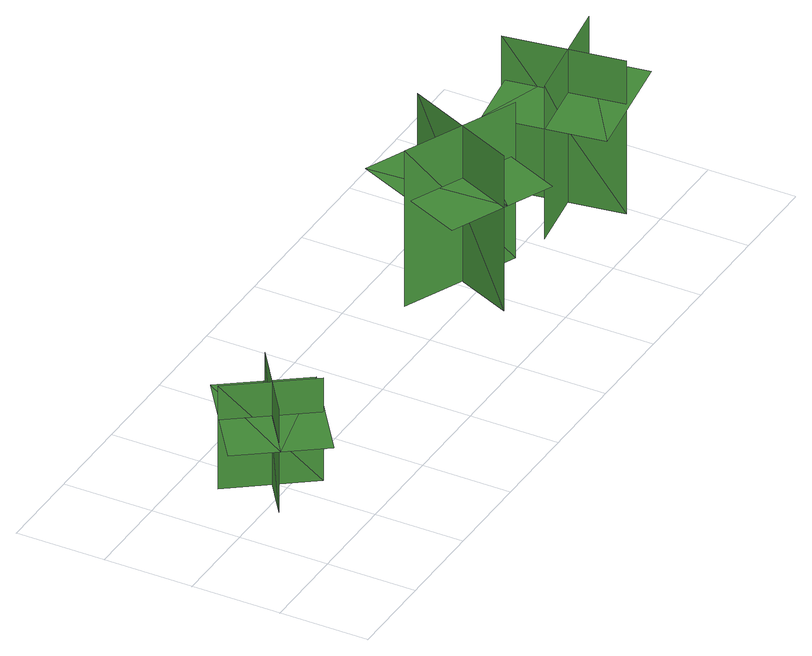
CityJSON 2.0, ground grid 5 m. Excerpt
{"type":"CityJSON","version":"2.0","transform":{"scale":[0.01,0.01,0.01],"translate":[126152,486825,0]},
"CityObjects":{
"tree1":{"type":"SolitaryVegetationObject","geometry":[{"type":"MultiSurface","lod":"1","boundaries":[[[0,1,2]],[[0,2,3]],[[4,5,6]],[[4,6,7]],[[8,9,10]],[[8,10,11]],[[8,11,12]],[[8,12,13]]]}]},
"tree2":{"type":"SolitaryVegetationObject","geometry":[{"type":"MultiSurface","lod":"1","boundaries":[[[14,15,16]],[[14,16,17]],[[18,19,20]],[[18,20,21]],[[22,23,24]],[[22,24,25]],[[22,23,26]],[[22,26,27]]]}]},
"tree3":{"type":"SolitaryVegetationObject","geometry":[{"type":"MultiSurface","lod":"1","boundaries":[[[28,29,30]],[[28,30,31]],[[32,33,34]],[[32,34,35]],[[36,37,38]],[[36,38,39]],[[36,39,40]],[[36,40,41]]]}]}
},
"vertices":[
[610,353,124],[610,353,744],[295,784,744],[295,784,124],[254,415,124],[254,415,744],[671,719,744],[671,719,124],[190,368,542],[348,152,542],[866,531,542],[708,747,542],[550,963,542],[32,584,542],
[2364,275,130],[2646,921,130],[2646,921,1069],[2364,275,1069],[2809,451,130],[2163,733,130],[2163,733,1069],[2809,451,1069],[2384,266,755],[2666,912,755],[2343,1053,755],[2061,407,755],[2928,798,755],[2646,152,755],
[3462,173,96],[3360,829,96],[3360,829,1020],[3462,173,1020],[3725,529,96],[3069,427,96],[3069,427,1020],[3725,529,1020],[3725,529,761],[3674,857,761],[3018,755,761],[3069,427,761],[3120,99,761],[3776,201,761]
]}
